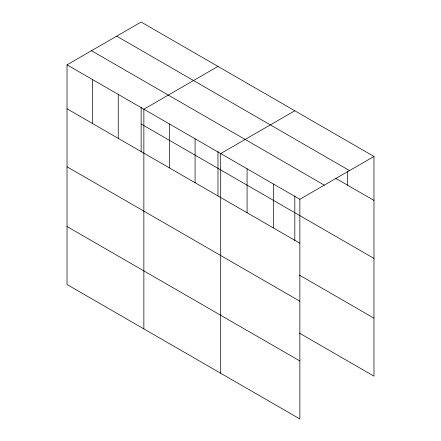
<?xml version="1.0" encoding="UTF-8"?>
<svg xmlns="http://www.w3.org/2000/svg" width="441" height="441" viewBox="0 0 441 441"><rect width="100%" height="100%" fill="white"/><g stroke="black" fill="none" stroke-linecap="round" stroke-linejoin="round"><path stroke-width="0.66" d="M67.026 64.844L299.858 199.266L299.858 418.95L67.026 284.522L67.026 64.844L141.142 22.05L373.974 156.478L373.974 376.156L299.505 333.164M217.975 66.409L143.86 109.203L143.86 328.887M294.814 110.768L220.693 153.562L220.693 373.246M299.858 199.266L373.974 156.478M116.683 36.173L349.515 170.595M335.86 178.423L373.974 200.429M91.485 50.721L324.317 185.148M141.142 123.993L373.974 258.42M67.026 108.795L299.858 243.217M299.505 275.173L373.974 318.165M67.026 166.786L299.858 301.209M67.026 226.536L299.858 360.958M347.591 171.455L347.591 185.192M294.814 195.859L294.814 240.549M273.47 184.035L273.47 227.986M247.081 168.798L247.081 212.749M217.975 151.495L217.975 196.19M195.082 138.777L195.082 182.728M169.471 123.987L169.471 167.944M141.142 107.135L141.142 151.831M118.249 94.418L118.249 138.369M92.638 79.628L92.638 123.579"/></g></svg>
